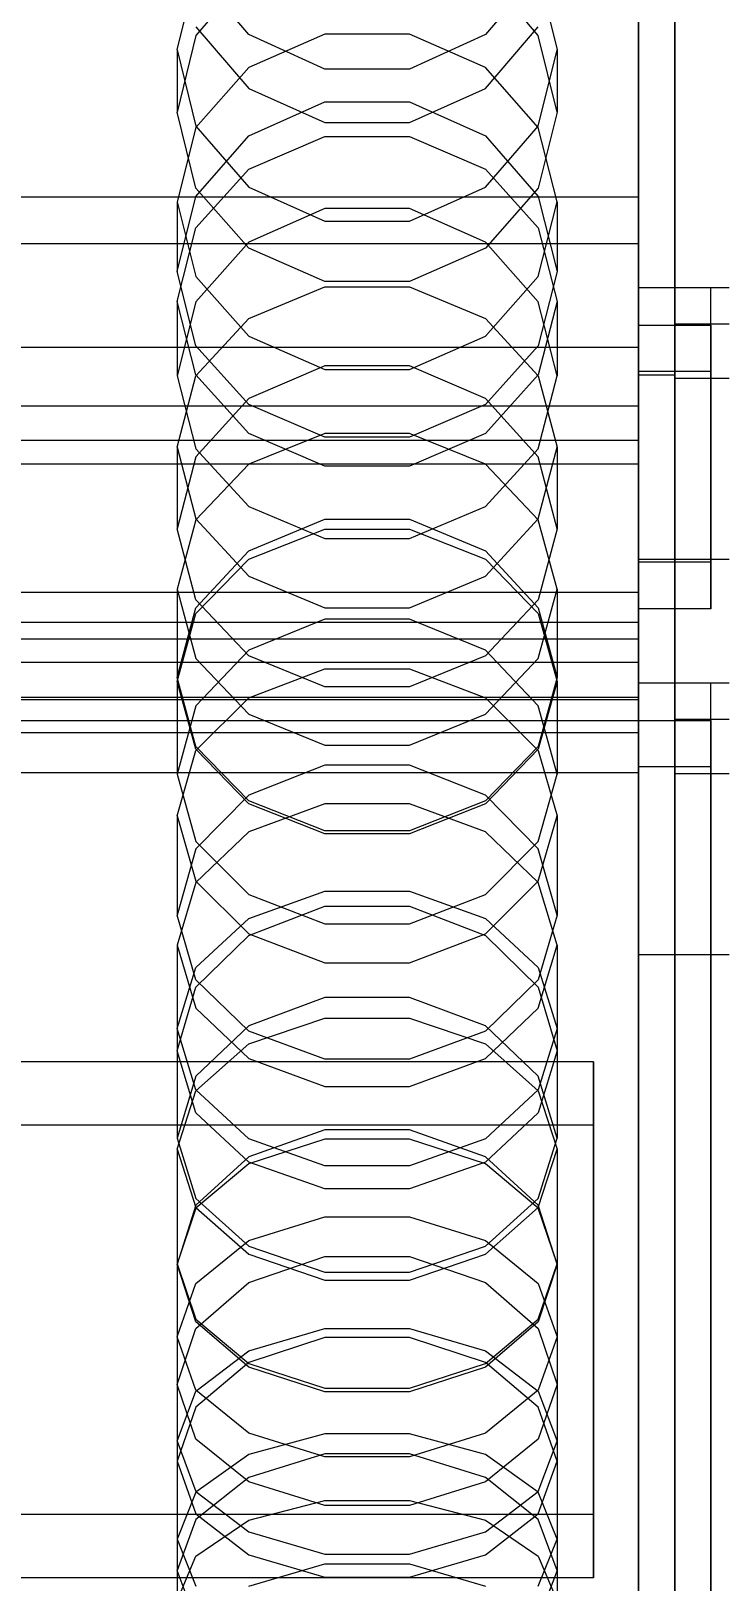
# Model space of a CAD drawing. Header units: millimetres. Extents: x -191664 to 191490, y -197311 to 10263.
# Drawn here: x 2102.8 to 2179, y -117787.5 to -117616.1 of the extents above; entities that cross this region are included whole.
import ezdxf

# ---------------------------------------------------------------- set-up
doc = ezdxf.new("R2010")
doc.units = ezdxf.units.MM
doc.layers.add('DET_briquetadora_frontal', color=7, linetype='Continuous', lineweight=0)
doc.layers.add('R15_COTAS_TRANSPORTE_P', color=1, linetype='Continuous', lineweight=0)
doc.dimstyles.new('PLANTA_20', dxfattribs={"dimtxt": 50, "dimasz": 30, "dimexe": 30, "dimexo": 16, "dimgap": 20, "dimtad": 1, "dimtih": 1, "dimtoh": 1, "dimdec": 1, "dimzin": 0, "dimdsep": 46, "dimcen": 0.09, "dimadec": 0, "dimazin": 0, "dimtfac": 1, "dimtdec": 4, "dimtofl": 0, "dimtmove": 0, "dimatfit": 3, "dimfxl": 1, "dimtolj": 1, "dimtzin": 0, "dimarcsym": 0})

# ---------------------------------------------------------------- blocks, each defined once
blk = doc.blocks.new('*D133')
at = {"layer": 'Defpoints', "color": 0, "transparency": 16777216}
for p in [(439.69, -194147.98), (217.89, -194406.09), (-500, -194490), (-500, -194490), (500, -194490)]:
    blk.add_point(p, dxfattribs=at)
at = {"layer": 'R15_COTAS_TRANSPORTE_P', "color": 0, "lineweight": -2, "transparency": 16777216}
blk.add_arc((-500, -194490), 722.77, 2.37834, 17.62166, dxfattribs=at)
at = {"layer": 'R15_COTAS_TRANSPORTE_P', "color": 0, "transparency": 16777216}
for points in [[(184.12, -194272.81), (193.59, -194269.58), (179.18, -194242.8)], [(227.15, -194459.9), (217.15, -194460.11), (222.77, -194490)]]:
    blk.add_solid(points, dxfattribs=at)

msp = doc.modelspace()

# ---------------------------------------------------------------- linework, layer by layer
at = {"layer": 'DET_briquetadora_frontal', "color": 9, "true_color": 0xb9c3c2}
for p, q in [((2119, -117618.22), (2121.08, -117609.8)), ((2126.91, -117616.54), (2121.08, -117609.66)), ((2126.91, -117609.81), (2121.08, -117616.65)), ((2158.92, -117609.66), (2153.09, -117616.54)), ((2158.92, -117616.65), (2153.09, -117609.81)), ((2158.92, -117609.8), (2161, -117618.22)), ((2170, -117610.65), (2170, -117629.12)), ((2170, -117611.23), (2170, -117629.69)), ((2170, -117630.26), (2170, -117611.81)), ((2121.08, -117615.69), (2126.91, -117622.49)), ((2153.09, -117622.49), (2158.92, -117615.69)), ((2121.08, -117616.65), (2119, -117625.11)), ((2135.33, -117616.5), (2126.91, -117620.17)), ((2135.33, -117620.36), (2126.91, -117616.54)), ((2144.67, -117616.5), (2135.33, -117616.5)), ((2153.09, -117620.17), (2144.67, -117616.5)), ((2153.09, -117616.54), (2144.67, -117620.36)), ((2161, -117625.11), (2158.92, -117616.65)), ((2119, -117618.22), (2119, -117625.11)), ((2119, -117618.22), (2121.08, -117626.64)), ((2158.92, -117626.64), (2161, -117618.22)), ((2161, -117618.22), (2161, -117625.11)), ((2126.91, -117620.17), (2121.08, -117626.78)), ((2144.67, -117620.36), (2135.33, -117620.36)), ((2158.92, -117626.78), (2153.09, -117620.17)), ((2126.91, -117622.49), (2135.33, -117626.24)), ((2144.67, -117626.24), (2153.09, -117622.49)), ((2126.91, -117627.72), (2135.33, -117623.97)), ((2135.33, -117623.97), (2144.67, -117623.97)), ((2144.67, -117623.97), (2153.09, -117627.72)), ((2121.08, -117633.49), (2119, -117625.11)), ((2135.33, -117626.24), (2144.67, -117626.24)), ((2161, -117625.11), (2158.92, -117633.49)), ((2121.08, -117626.78), (2119, -117635.01)), ((2121.08, -117626.64), (2126.91, -117633.39)), ((2121.08, -117634.43), (2126.91, -117627.72)), ((2126.91, -117631.39), (2135.33, -117627.78)), ((2135.33, -117627.78), (2144.67, -117627.78)), ((2144.67, -117627.78), (2153.09, -117631.39)), ((2153.09, -117633.39), (2158.92, -117626.64)), ((2153.09, -117627.72), (2158.92, -117634.43)), ((2161, -117635.01), (2158.92, -117626.78)), ((2170, -117629.12), (2170, -117647.19)), ((2170, -117629.69), (2170, -117647.74)), ((2121.08, -117637.89), (2126.91, -117631.39)), ((2153.09, -117631.39), (2158.92, -117637.89)), ((2170, -117648.3), (2170, -117630.26)), ((2119, -117642.71), (2121.08, -117634.43)), ((2126.91, -117640.14), (2121.08, -117633.49)), ((2126.91, -117633.39), (2135.33, -117637.13)), ((2144.67, -117637.13), (2153.09, -117633.39)), ((2158.92, -117633.49), (2153.09, -117640.14)), ((2158.92, -117634.43), (2161, -117642.71)), ((2119, -117635.01), (2119, -117642.71)), ((2119, -117635.01), (2121.08, -117643.25)), ((2135.33, -117635.76), (2126.91, -117639.46)), ((2144.67, -117635.76), (2135.33, -117635.76)), ((2153.09, -117639.46), (2144.67, -117635.76)), ((2158.92, -117643.25), (2161, -117635.01)), ((2161, -117635.01), (2161, -117642.71)), ((2119, -117646), (2121.08, -117637.89)), ((2135.33, -117637.13), (2144.67, -117637.13)), ((2158.92, -117637.89), (2161, -117646)), ((2126.91, -117639.46), (2121.08, -117646.07)), ((2158.92, -117646.07), (2153.09, -117639.46)), ((2170, -117641.27), (2170, -117638.7)), ((2170, -117638.7), (2170, -117642.96)), ((2135.33, -117643.82), (2126.91, -117640.14)), ((2153.09, -117640.14), (2144.67, -117643.82)), ((2170, -117650.3), (2170, -117641.27)), ((2121.08, -117650.9), (2119, -117642.71)), ((2121.08, -117643.25), (2126.91, -117649.85)), ((2153.09, -117649.85), (2158.92, -117643.25)), ((2161, -117642.71), (2158.92, -117650.9)), ((2170, -117642.96), (2170, -117653.42)), ((2126.91, -117647.91), (2135.33, -117644.39)), ((2144.67, -117643.82), (2135.33, -117643.82)), ((2135.33, -117644.39), (2144.67, -117644.39)), ((2144.67, -117644.39), (2153.09, -117647.91)), ((2170, -117648.42), (2170, -117644.99)), ((2119, -117646), (2119, -117654.22)), ((2121.08, -117654.1), (2119, -117646)), ((2121.08, -117646.07), (2119, -117654.22)), ((2161, -117646), (2158.92, -117654.1)), ((2161, -117654.22), (2158.92, -117646.07)), ((2161, -117646), (2161, -117654.22)), ((2121.08, -117654.23), (2126.91, -117647.91)), ((2153.09, -117647.91), (2158.92, -117654.23)), ((2170, -117647.19), (2170, -117664.82)), ((2170, -117647.74), (2170, -117665.36)), ((2170, -117665.9), (2170, -117648.3)), ((2170, -117658.17), (2170, -117648.42)), ((2126.91, -117649.85), (2135.33, -117653.52)), ((2144.67, -117653.52), (2153.09, -117649.85)), ((2170, -117664.4), (2170, -117650.3)), ((2126.91, -117657.4), (2121.08, -117650.9)), ((2158.92, -117650.9), (2153.09, -117657.4)), ((2170, -117653.45), (2170, -117650.88)), ((2170, -117650.88), (2170, -117655.14)), ((2135.33, -117653.13), (2126.91, -117656.73)), ((2144.67, -117653.13), (2135.33, -117653.13)), ((2135.33, -117653.52), (2144.67, -117653.52)), ((2153.09, -117656.73), (2144.67, -117653.13)), ((2170, -117653.42), (2170, -117668.48)), ((2170, -117662.48), (2170, -117653.45)), ((2119, -117654.22), (2121.08, -117662.28)), ((2119, -117662.12), (2121.08, -117654.23)), ((2126.91, -117660.6), (2121.08, -117654.1)), ((2158.92, -117654.1), (2153.09, -117660.6)), ((2158.92, -117662.28), (2161, -117654.22)), ((2158.92, -117654.23), (2161, -117662.12)), ((2170, -117655.14), (2170, -117665.6)), ((2126.91, -117656.73), (2121.08, -117663.18)), ((2158.92, -117663.18), (2153.09, -117656.73)), ((2135.33, -117660.99), (2126.91, -117657.4)), ((2153.09, -117657.4), (2144.67, -117660.99)), ((2170, -117672.77), (2170, -117658.17)), ((2135.33, -117660.6), (2126.91, -117664)), ((2135.33, -117664.21), (2126.91, -117660.6)), ((2144.67, -117660.6), (2135.33, -117660.6)), ((2153.09, -117664), (2144.67, -117660.6)), ((2153.09, -117660.6), (2144.67, -117664.21)), ((2119, -117662.12), (2119, -117671.12)), ((2119, -117662.12), (2121.08, -117670.02)), ((2121.08, -117662.28), (2126.91, -117668.67)), ((2144.67, -117660.99), (2135.33, -117660.99)), ((2153.09, -117668.67), (2158.92, -117662.28)), ((2158.92, -117670.02), (2161, -117662.12)), ((2161, -117662.12), (2161, -117671.12)), ((2121.08, -117663.18), (2119, -117671.12)), ((2126.91, -117664), (2121.08, -117670.15)), ((2158.92, -117670.15), (2153.09, -117664)), ((2161, -117671.12), (2158.92, -117663.18)), ((2170, -117676.58), (2170, -117662.48)), ((2144.67, -117664.21), (2135.33, -117664.21)), ((2170, -117681.43), (2170, -117664.4)), ((2170, -117664.82), (2170, -117681.96)), ((2170, -117665.36), (2170, -117682.49)), ((2170, -117665.6), (2170, -117680.66)), ((2170, -117683.01), (2170, -117665.9)), ((2126.91, -117668.67), (2135.33, -117672.19)), ((2144.67, -117672.19), (2153.09, -117668.67)), ((2170, -117668.48), (2170, -117685.85)), ((2121.08, -117670.15), (2119, -117677.8)), ((2121.08, -117670.02), (2126.91, -117676.34)), ((2126.91, -117673.57), (2135.33, -117670.06)), ((2135.33, -117670.06), (2144.67, -117670.06)), ((2144.67, -117670.06), (2153.09, -117673.57)), ((2153.09, -117676.34), (2158.92, -117670.02)), ((2161, -117677.8), (2158.92, -117670.15)), ((2121.08, -117678.96), (2119, -117671.12)), ((2126.91, -117674.49), (2135.33, -117671.15)), ((2135.33, -117671.15), (2144.67, -117671.15)), ((2135.33, -117672.19), (2144.67, -117672.19)), ((2144.67, -117671.15), (2153.09, -117674.49)), ((2161, -117671.12), (2158.92, -117678.96)), ((2121.08, -117679.84), (2126.91, -117673.57)), ((2153.09, -117673.57), (2158.92, -117679.84)), ((2170, -117689.99), (2170, -117672.77)), ((2121.08, -117680.49), (2126.91, -117674.49)), ((2153.09, -117674.49), (2158.92, -117680.49)), ((2126.91, -117676.34), (2135.33, -117679.86)), ((2144.67, -117679.86), (2153.09, -117676.34)), ((2170, -117693.61), (2170, -117676.58)), ((2119, -117677.8), (2119, -117687.56)), ((2119, -117677.8), (2121.08, -117685.46)), ((2126.91, -117685.17), (2121.08, -117678.96)), ((2158.92, -117678.96), (2153.09, -117685.17)), ((2158.92, -117685.46), (2161, -117677.8)), ((2161, -117677.8), (2161, -117687.56)), ((2119, -117687.56), (2121.08, -117679.84)), ((2119, -117687.99), (2121.08, -117680.49)), ((2135.33, -117681.09), (2126.91, -117684.53)), ((2135.33, -117679.86), (2144.67, -117679.86)), ((2144.67, -117681.09), (2135.33, -117681.09)), ((2153.09, -117684.53), (2144.67, -117681.09)), ((2158.92, -117679.84), (2161, -117687.56)), ((2158.92, -117680.49), (2161, -117687.99)), ((2170, -117680.66), (2170, -117698.03)), ((1810, -117681.43), (2170, -117681.43)), ((2170, -117698.8), (2170, -117681.43)), ((2170, -117681.96), (2170, -117698.57)), ((2170, -117682.49), (2170, -117699.08)), ((2126.91, -117684.53), (2121.08, -117690.68)), ((2158.92, -117690.68), (2153.09, -117684.53)), ((2170, -117699.59), (2170, -117683.01)), ((1810, -117685.85), (2170, -117685.85)), ((2121.08, -117685.46), (2126.91, -117691.6)), ((2135.33, -117688.59), (2126.91, -117685.17)), ((2153.09, -117685.17), (2144.67, -117688.59)), ((2153.09, -117691.6), (2158.92, -117685.46)), ((2170, -117685.85), (2170, -117702.88)), ((2121.08, -117695.16), (2119, -117687.56)), ((2119, -117687.99), (2119, -117698.23)), ((2121.08, -117695.48), (2119, -117687.99)), ((2126.91, -117689.8), (2135.33, -117686.59)), ((2135.33, -117686.59), (2144.67, -117686.59)), ((2144.67, -117686.59), (2153.09, -117689.8)), ((2161, -117687.56), (2158.92, -117695.16)), ((2161, -117687.99), (2158.92, -117695.48)), ((2161, -117687.99), (2161, -117698.23)), ((2144.67, -117688.59), (2135.33, -117688.59)), ((1810, -117689.99), (2170, -117689.99)), ((2121.08, -117690.68), (2119, -117698.23)), ((2121.08, -117695.6), (2126.91, -117689.8)), ((2153.09, -117689.8), (2158.92, -117695.6)), ((2161, -117698.23), (2158.92, -117690.68)), ((2170, -117689.99), (2170, -117707.21)), ((2126.91, -117691.6), (2135.33, -117695.01)), ((2144.67, -117695.01), (2153.09, -117691.6)), ((1810, -117693.61), (2170, -117693.61)), ((2170, -117710.98), (2170, -117693.61)), ((2119, -117702.83), (2121.08, -117695.6)), ((2126.91, -117701.17), (2121.08, -117695.16)), ((2126.91, -117701.49), (2121.08, -117695.48)), ((2135.33, -117695.01), (2144.67, -117695.01)), ((2158.92, -117695.16), (2153.09, -117701.17)), ((2158.92, -117695.48), (2153.09, -117701.49)), ((2158.92, -117695.6), (2161, -117702.83)), ((1810, -117698.03), (2170, -117698.03)), ((2119, -117698.23), (2121.08, -117705.66)), ((2135.33, -117697.22), (2126.91, -117700.55)), ((2144.67, -117697.22), (2135.33, -117697.22)), ((2153.09, -117700.55), (2144.67, -117697.22)), ((2158.92, -117705.66), (2161, -117698.23)), ((2170, -117698.03), (2170, -117715.06)), ((2170, -117698.57), (2170, -117714.61)), ((2170, -117713.86), (2170, -117698.8)), ((2170, -117699.08), (2170, -117715.1)), ((2170, -117715.59), (2170, -117699.59)), ((2126.91, -117700.55), (2121.08, -117706.49)), ((2135.33, -117704.47), (2126.91, -117701.17)), ((2135.33, -117704.82), (2126.91, -117701.49)), ((2135.33, -117701.51), (2126.91, -117704.6)), ((2144.67, -117701.51), (2135.33, -117701.51)), ((2153.09, -117701.17), (2144.67, -117704.47)), ((2153.09, -117701.49), (2144.67, -117704.82)), ((2153.09, -117704.6), (2144.67, -117701.51)), ((2158.92, -117706.49), (2153.09, -117700.55)), ((2119, -117702.83), (2119, -117713.79)), ((2119, -117702.83), (2121.08, -117710.06)), ((2158.92, -117710.06), (2161, -117702.83)), ((2161, -117702.83), (2161, -117713.79)), ((2170, -117702.88), (2170, -117716.98)), ((2126.91, -117704.6), (2121.08, -117710.18)), ((2144.67, -117704.47), (2135.33, -117704.47)), ((2144.67, -117704.82), (2135.33, -117704.82)), ((2158.92, -117710.18), (2153.09, -117704.6)), ((2121.08, -117706.49), (2119, -117713.79)), ((2121.08, -117705.66), (2126.91, -117711.53)), ((2153.09, -117711.53), (2158.92, -117705.66)), ((2161, -117713.79), (2158.92, -117706.49)), ((2170, -117707.21), (2170, -117721.81)), ((2121.08, -117710.18), (2119, -117717.12)), ((2121.08, -117710.06), (2126.91, -117715.85)), ((2153.09, -117715.85), (2158.92, -117710.06)), ((2161, -117717.12), (2158.92, -117710.18)), ((2126.91, -117714.17), (2135.33, -117711.16)), ((2126.91, -117711.53), (2135.33, -117714.76)), ((2135.33, -117711.16), (2144.67, -117711.16)), ((2144.67, -117711.16), (2153.09, -117714.17)), ((2144.67, -117714.76), (2153.09, -117711.53)), ((2170, -117726.04), (2170, -117710.98)), ((2126.91, -117716.03), (2135.33, -117712.81)), ((2135.33, -117712.81), (2144.67, -117712.81)), ((2144.67, -117712.81), (2153.09, -117716.03)), ((2121.08, -117720.95), (2119, -117713.79)), ((2121.08, -117719.58), (2126.91, -117714.17)), ((2135.33, -117714.76), (2144.67, -117714.76)), ((2153.09, -117714.17), (2158.92, -117719.58)), ((2161, -117713.79), (2158.92, -117720.95)), ((2170, -117724.32), (2170, -117713.86)), ((2170, -117714.61), (2170, -117730.03)), ((2170, -117715.06), (2170, -117729.17)), ((2170, -117715.1), (2170, -117730.5)), ((2119, -117717.12), (2119, -117728.77)), ((2119, -117717.12), (2121.08, -117724.07)), ((2121.08, -117721.75), (2126.91, -117716.03)), ((2126.91, -117715.85), (2135.33, -117719.07)), ((2144.67, -117719.07), (2153.09, -117715.85)), ((2153.09, -117716.03), (2158.92, -117721.75)), ((2158.92, -117724.07), (2161, -117717.12)), ((2161, -117717.12), (2161, -117728.77)), ((2170, -117730.97), (2170, -117715.59)), ((2170, -117716.98), (2170, -117726.01)), ((2119, -117726.33), (2121.08, -117719.58)), ((2135.33, -117719.07), (2144.67, -117719.07)), ((2158.92, -117719.58), (2161, -117726.33)), ((2119, -117728.77), (2121.08, -117721.75)), ((2126.91, -117726.6), (2121.08, -117720.95)), ((2158.92, -117720.95), (2153.09, -117726.6)), ((2158.92, -117721.75), (2161, -117728.77)), ((2170, -117721.81), (2170, -117731.57)), ((2135.33, -117722.89), (2126.91, -117726.02)), ((2144.67, -117722.89), (2135.33, -117722.89)), ((2153.09, -117726.02), (2144.67, -117722.89)), ((2121.08, -117724.07), (2126.91, -117729.64)), ((2126.91, -117728.03), (2135.33, -117725.16)), ((2135.33, -117725.16), (2144.67, -117725.16)), ((2144.67, -117725.16), (2153.09, -117728.03)), ((2153.09, -117729.64), (2158.92, -117724.07)), ((2170, -117728.59), (2170, -117724.32)), ((2119, -117726.33), (2119, -117738.42)), ((2121.08, -117733.08), (2119, -117726.33)), ((2126.91, -117726.02), (2121.08, -117731.6)), ((2135.33, -117729.7), (2126.91, -117726.6)), ((2153.09, -117726.6), (2144.67, -117729.7)), ((2158.92, -117731.6), (2153.09, -117726.02)), ((2161, -117726.33), (2158.92, -117733.08)), ((2161, -117726.33), (2161, -117738.42)), ((2170, -117726.01), (2170, -117728.59)), ((2170, -117736.5), (2170, -117726.04)), ((2121.08, -117735.65), (2119, -117728.77)), ((2121.08, -117733.19), (2126.91, -117728.03)), ((2153.09, -117728.03), (2158.92, -117733.19)), ((2161, -117728.77), (2158.92, -117735.65)), ((2170, -117729.17), (2170, -117738.19)), ((2165, -117730), (1775, -117730)), ((2126.91, -117729.64), (2135.33, -117732.73)), ((2144.67, -117729.7), (2135.33, -117729.7)), ((2144.67, -117732.73), (2153.09, -117729.64)), ((2165, -117780), (2165, -117730)), ((2165, -117730), (2165, -117737)), ((2170, -117730.03), (2170, -117744.8)), ((2170, -117730.5), (2170, -117745.25)), ((2121.08, -117731.6), (2119, -117738.42)), ((2161, -117738.42), (2158.92, -117731.6)), ((2170, -117745.7), (2170, -117730.97)), ((2170, -117731.57), (2170, -117734.99)), ((2119, -117739.63), (2121.08, -117733.19)), ((2126.91, -117738.5), (2121.08, -117733.08)), ((2135.33, -117732.73), (2144.67, -117732.73)), ((2158.92, -117733.08), (2153.09, -117738.5)), ((2158.92, -117733.19), (2161, -117739.63)), ((2126.91, -117741.07), (2121.08, -117735.65)), ((2158.92, -117735.65), (2153.09, -117741.07)), ((2165, -117737), (1775, -117737)), ((2135.33, -117737.51), (2126.91, -117740.51)), ((2144.67, -117737.51), (2135.33, -117737.51)), ((2153.09, -117740.51), (2144.67, -117737.51)), ((2165, -117737), (2165, -117787)), ((2170, -117740.77), (2170, -117736.5)), ((2119, -117738.42), (2121.08, -117745.1)), ((2135.33, -117741.5), (2126.91, -117738.5)), ((2135.33, -117738.55), (2126.91, -117741.27)), ((2144.67, -117738.55), (2135.33, -117738.55)), ((2153.09, -117738.5), (2144.67, -117741.5)), ((2153.09, -117741.27), (2144.67, -117738.55)), ((2158.92, -117745.1), (2161, -117738.42)), ((2170, -117738.19), (2170, -117740.77)), ((2119, -117739.63), (2119, -117752.36)), ((2119, -117739.63), (2121.08, -117746.08)), ((2126.91, -117740.51), (2121.08, -117745.84)), ((2135.33, -117744.03), (2126.91, -117741.07)), ((2153.09, -117741.07), (2144.67, -117744.03)), ((2158.92, -117745.84), (2153.09, -117740.51)), ((2158.92, -117746.08), (2161, -117739.63)), ((2161, -117739.63), (2161, -117752.36)), ((2126.91, -117741.27), (2121.08, -117746.18)), ((2144.67, -117741.5), (2135.33, -117741.5)), ((2158.92, -117746.18), (2153.09, -117741.27)), ((2144.67, -117744.03), (2135.33, -117744.03)), ((2121.08, -117745.84), (2119, -117752.36)), ((2121.08, -117746.18), (2119, -117752.3)), ((2121.08, -117745.1), (2126.91, -117750.35)), ((2121.08, -117746.08), (2126.91, -117751.24)), ((2153.09, -117750.35), (2158.92, -117745.1)), ((2153.09, -117751.24), (2158.92, -117746.08)), ((2161, -117752.36), (2158.92, -117745.84)), ((2161, -117752.3), (2158.92, -117746.18)), ((2170, -117744.8), (2170, -117758.87)), ((2170, -117745.25), (2170, -117759.3)), ((2170, -117759.73), (2170, -117745.7)), ((2126.91, -117749.75), (2135.33, -117747.13)), ((2135.33, -117747.13), (2144.67, -117747.13)), ((2144.67, -117747.13), (2153.09, -117749.75)), ((2121.08, -117754.48), (2126.91, -117749.75)), ((2126.91, -117750.35), (2135.33, -117753.23)), ((2126.91, -117751.24), (2135.33, -117754.11)), ((2144.67, -117753.23), (2153.09, -117750.35)), ((2144.67, -117754.11), (2153.09, -117751.24)), ((2153.09, -117749.75), (2158.92, -117754.48)), ((2119, -117752.3), (2119, -117765.64)), ((2119, -117752.3), (2121.08, -117758.42)), ((2121.08, -117758.73), (2119, -117752.36)), ((2126.91, -117754.36), (2135.33, -117751.49)), ((2135.33, -117751.49), (2144.67, -117751.49)), ((2144.67, -117751.49), (2153.09, -117754.36)), ((2158.92, -117758.42), (2161, -117752.3)), ((2161, -117752.36), (2158.92, -117758.73)), ((2161, -117752.3), (2161, -117765.64)), ((2119, -117760.38), (2121.08, -117754.48)), ((2121.08, -117759.44), (2126.91, -117754.36)), ((2135.33, -117753.23), (2144.67, -117753.23)), ((2135.33, -117754.11), (2144.67, -117754.11)), ((2153.09, -117754.36), (2158.92, -117759.44)), ((2158.92, -117754.48), (2161, -117760.38)), ((2119, -117765.64), (2121.08, -117759.44)), ((2121.08, -117758.42), (2126.91, -117763.33)), ((2126.91, -117763.73), (2121.08, -117758.73)), ((2126.91, -117761.92), (2135.33, -117759.45)), ((2135.33, -117759.45), (2144.67, -117759.45)), ((2144.67, -117759.45), (2153.09, -117761.92)), ((2153.09, -117763.33), (2158.92, -117758.42)), ((2158.92, -117758.73), (2153.09, -117763.73)), ((2158.92, -117759.44), (2161, -117765.64)), ((2170, -117758.87), (2170, -117772.22)), ((2170, -117759.3), (2170, -117772.62)), ((2170, -117773.03), (2170, -117759.73)), ((2119, -117760.38), (2119, -117774.1)), ((2121.08, -117766.27), (2119, -117760.38)), ((2135.33, -117760.45), (2126.91, -117763.22)), ((2144.67, -117760.45), (2135.33, -117760.45)), ((2153.09, -117763.22), (2144.67, -117760.45)), ((2161, -117760.38), (2158.92, -117766.27)), ((2161, -117760.38), (2161, -117774.1)), ((2121.08, -117766.37), (2126.91, -117761.92)), ((2126.91, -117763.22), (2121.08, -117768.13)), ((2126.91, -117763.33), (2135.33, -117766.05)), ((2144.67, -117766.05), (2153.09, -117763.33)), ((2153.09, -117761.92), (2158.92, -117766.37)), ((2158.92, -117768.13), (2153.09, -117763.22)), ((2135.33, -117766.46), (2126.91, -117763.73)), ((2153.09, -117763.73), (2144.67, -117766.46)), ((2121.08, -117771.68), (2119, -117765.64)), ((2119, -117771.91), (2121.08, -117766.37)), ((2126.91, -117771), (2121.08, -117766.27)), ((2135.33, -117766.05), (2144.67, -117766.05)), ((2144.67, -117766.46), (2135.33, -117766.46)), ((2158.92, -117766.27), (2153.09, -117771)), ((2161, -117765.64), (2158.92, -117771.68)), ((2158.92, -117766.37), (2161, -117771.91)), ((2121.08, -117768.13), (2119, -117774.1)), ((2161, -117774.1), (2158.92, -117768.13)), ((2119, -117771.91), (2119, -117786.19)), ((2119, -117771.91), (2121.08, -117777.46)), ((2126.91, -117776.41), (2121.08, -117771.68)), ((2135.33, -117773.62), (2126.91, -117771)), ((2135.33, -117771.08), (2126.91, -117773.39)), ((2144.67, -117771.08), (2135.33, -117771.08)), ((2153.09, -117771), (2144.67, -117773.62)), ((2153.09, -117773.39), (2144.67, -117771.08)), ((2158.92, -117771.68), (2153.09, -117776.41)), ((2158.92, -117777.46), (2161, -117771.91)), ((2161, -117771.91), (2161, -117786.19)), ((2126.91, -117773.39), (2121.08, -117777.55)), ((2135.33, -117773.31), (2126.91, -117775.93)), ((2144.67, -117773.31), (2135.33, -117773.31)), ((2144.67, -117773.62), (2135.33, -117773.62)), ((2153.09, -117775.93), (2144.67, -117773.31)), ((2158.92, -117777.55), (2153.09, -117773.39)), ((2170, -117772.22), (2170, -117784.8)), ((2170, -117772.62), (2170, -117785.18)), ((2170, -117785.56), (2170, -117773.03)), ((2119, -117774.1), (2121.08, -117779.92)), ((2158.92, -117779.92), (2161, -117774.1)), ((2126.91, -117775.93), (2121.08, -117780.56)), ((2135.33, -117778.99), (2126.91, -117776.41)), ((2153.09, -117776.41), (2144.67, -117778.99)), ((2158.92, -117780.56), (2153.09, -117775.93)), ((2121.08, -117777.55), (2119, -117782.73)), ((2121.08, -117777.46), (2126.91, -117781.91)), ((2126.91, -117780.64), (2135.33, -117778.44)), ((2135.33, -117778.44), (2144.67, -117778.44)), ((2144.67, -117778.44), (2153.09, -117780.64)), ((2153.09, -117781.91), (2158.92, -117777.46)), ((2161, -117782.73), (2158.92, -117777.55)), ((2165, -117780), (1775, -117780)), ((2121.08, -117780.56), (2119, -117786.19)), ((2121.08, -117779.92), (2126.91, -117784.46)), ((2144.67, -117778.99), (2135.33, -117778.99)), ((2153.09, -117784.46), (2158.92, -117779.92)), ((2161, -117786.19), (2158.92, -117780.56)), ((2165, -117787), (2165, -117780)), ((2121.08, -117784.6), (2126.91, -117780.64)), ((2126.91, -117781.91), (2135.33, -117784.38)), ((2144.67, -117784.38), (2153.09, -117781.91)), ((2153.09, -117780.64), (2158.92, -117784.6)), ((2119, -117782.73), (2119, -117797.53)), ((2119, -117782.73), (2121.08, -117787.92)), ((2158.92, -117787.92), (2161, -117782.73)), ((2161, -117782.73), (2161, -117797.53)), ((2119, -117789.54), (2121.08, -117784.6)), ((2126.91, -117784.46), (2135.33, -117786.94)), ((2126.91, -117787.91), (2135.33, -117785.44)), ((2135.33, -117784.38), (2144.67, -117784.38)), ((2135.33, -117785.44), (2144.67, -117785.44)), ((2144.67, -117786.94), (2153.09, -117784.46)), ((2144.67, -117785.44), (2153.09, -117787.91)), ((2158.92, -117784.6), (2161, -117789.54)), ((2170, -117784.8), (2170, -117796.59)), ((2170, -117785.18), (2170, -117796.94)), ((2170, -117797.3), (2170, -117785.56)), ((2165, -117787), (1775, -117787)), ((2121.08, -117791.66), (2119, -117786.19)), ((2135.33, -117786.94), (2144.67, -117786.94)), ((2161, -117786.19), (2158.92, -117791.66))]:
    msp.add_line(p, q, dxfattribs=at)
at = {"layer": 'DET_briquetadora_frontal', "color": 8, "true_color": 0x728089}
for p, q in [((2170, -117654.15), (2170, -117610.48)), ((2170, -117610.48), (2170, -117648.62)), ((2174, -117610.48), (2174, -117654.15)), ((2174, -117648.62), (2174, -117610.48)), ((2170, -117648.62), (2170, -117692.29)), ((2170, -117648.62), (2174, -117648.62)), ((2174, -117692.29), (2174, -117648.62)), ((2170, -117898), (2170, -117654.15)), ((2170, -117654.15), (2170, -117692.29)), ((2174, -117654.15), (2170, -117654.15)), ((2174, -117654.15), (2174, -117898)), ((2174, -117692.29), (2174, -117654.15)), ((2170, -117692.29), (2174, -117692.29)), ((2174, -117919.29), (2174, -117692.29))]:
    msp.add_line(p, q, dxfattribs=at)
at = {"layer": 'DET_briquetadora_frontal', "color": 254, "true_color": 0xd5dbd6}
for p, q in [((2170, -117634.48), (1810, -117634.48)), ((2170, -117678.15), (2170, -117634.48)), ((2170, -117639.62), (2170, -117634.48)), ((1810, -117639.62), (2170, -117639.62)), ((2170, -117639.62), (2170, -117683.29)), ((2170, -117678.15), (1810, -117678.15)), ((2170, -117922), (2170, -117678.15)), ((2170, -117683.29), (2170, -117678.15)), ((1810, -117683.29), (2170, -117683.29)), ((2170, -117683.29), (2170, -117927.14))]:
    msp.add_line(p, q, dxfattribs=at)
at = {"layer": 'DET_briquetadora_frontal', "color": 8, "true_color": 0x6d7b83}
for p, q in [((2170, -117644.48), (2178, -117644.48)), ((2170, -117674.48), (2170, -117644.48)), ((2178, -117644.48), (2180, -117644.48)), ((2178, -117674.48), (2178, -117644.48)), ((2174, -117648.48), (2180, -117648.48)), ((2174, -117654.48), (2174, -117648.48)), ((2174, -117654.48), (2180, -117654.48)), ((2170, -117674.48), (2178, -117674.48)), ((2178, -117674.48), (2180, -117674.48)), ((2170, -117688.15), (2178, -117688.15)), ((2170, -117718.15), (2170, -117688.15)), ((2178, -117688.15), (2180, -117688.15)), ((2178, -117718.15), (2178, -117688.15)), ((2174, -117692.15), (2180, -117692.15)), ((2174, -117698.15), (2174, -117692.15)), ((2174, -117698.15), (2180, -117698.15)), ((2170, -117718.15), (2178, -117718.15)), ((2178, -117718.15), (2180, -117718.15))]:
    msp.add_line(p, q, dxfattribs=at)
at = {"layer": 'DET_briquetadora_frontal', "color": 8, "true_color": 0x64747c}
for p, q in [((2170, -117648.62), (2170, -117674.82)), ((2170, -117653.76), (2170, -117648.62)), ((2170, -117648.62), (2178, -117648.62)), ((2178, -117674.82), (2178, -117648.62)), ((2178, -117648.62), (2178, -117653.76)), ((2170, -117679.96), (2170, -117653.76)), ((2178, -117653.76), (2170, -117653.76)), ((2178, -117653.76), (2178, -117679.96)), ((2170, -117674.82), (2170, -117679.96)), ((2178, -117674.82), (2170, -117674.82)), ((2178, -117679.96), (2178, -117674.82)), ((2178, -117679.96), (2170, -117679.96)), ((2170, -117692.29), (2170, -117913.16)), ((2170, -117697.43), (2170, -117692.29)), ((2170, -117692.29), (2178, -117692.29)), ((2178, -117913.16), (2178, -117692.29)), ((2178, -117692.29), (2178, -117697.43)), ((2170, -117918.3), (2170, -117697.43)), ((2178, -117697.43), (2170, -117697.43)), ((2178, -117697.43), (2178, -117918.3))]:
    msp.add_line(p, q, dxfattribs=at)
at = {"layer": 'DET_briquetadora_frontal', "color": 250, "true_color": 0x30373b}
for p, q in [((2170, -117651.11), (1810, -117651.11)), ((2170, -117683.29), (2170, -117651.11)), ((2170, -117657.54), (2170, -117651.11)), ((1810, -117657.54), (2170, -117657.54)), ((2170, -117657.54), (2170, -117689.72)), ((2170, -117915.65), (2170, -117683.29)), ((2170, -117689.72), (2170, -117683.29)), ((1810, -117689.72), (2170, -117689.72)), ((2170, -117689.72), (2170, -117922.08))]:
    msp.add_line(p, q, dxfattribs=at)
at = {"layer": 'DET_briquetadora_frontal', "color": 252, "true_color": 0x77858c}
for p, q in [((2170, -117661.37), (1810, -117661.37)), ((2170, -117689.72), (2170, -117661.37)), ((2170, -117663.94), (2170, -117661.37)), ((1810, -117663.94), (2170, -117663.94)), ((2170, -117663.94), (2170, -117692.29)), ((2170, -117916.72), (2170, -117689.72)), ((2170, -117692.29), (2170, -117689.72)), ((1810, -117692.29), (2170, -117692.29)), ((2170, -117692.29), (2170, -117919.29))]:
    msp.add_line(p, q, dxfattribs=at)

# ---------------------------------------------------------------- dimensions: what is measured, and where the dimension line sits
at = {"layer": 'R15_COTAS_TRANSPORTE_P'}
dim = msp.add_angular_dim_2l(base=(217.89, -194406.09), line1=((-500, -194490), (500, -194490)), line2=((-500, -194490), (439.69, -194147.98)), dimstyle='PLANTA_20', dxfattribs=at)
dim.commit()
dim.dimension.update_dxf_attribs({"geometry": '*D133', "text_midpoint": (191490.46, -33543.69)})

doc.saveas('drawing.dxf')
